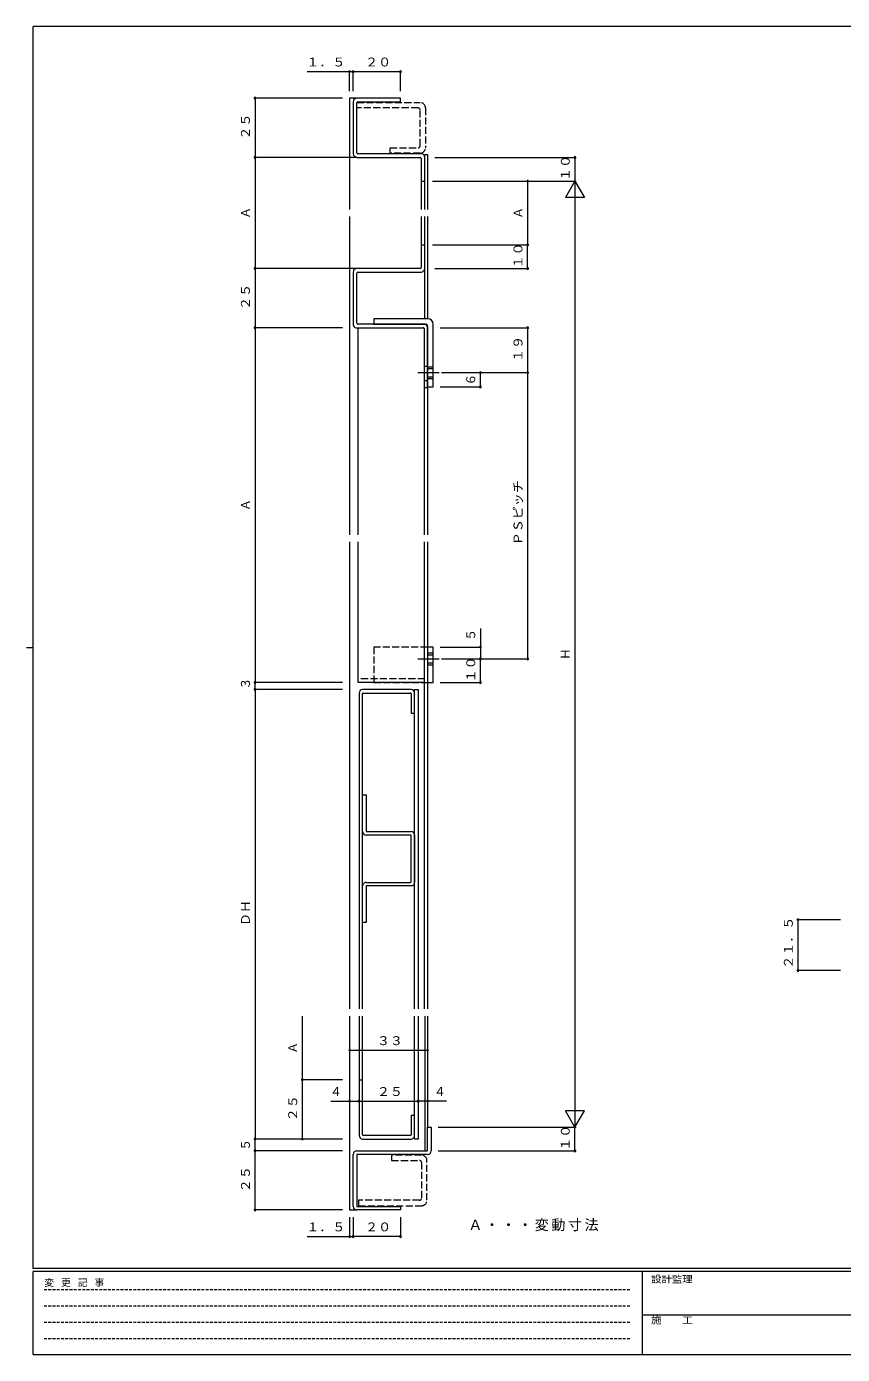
# Model space of a CAD drawing. Units: millimetres on the paper. Extents: x -420 to 373, y -297 to 267.
# Drawn here: x -420 to -75, y -297 to 264 of the extents above; entities that cross this region are included whole.
import ezdxf
from ezdxf.enums import TextEntityAlignment as Align

# ---------------------------------------------------------------- set-up
doc = ezdxf.new("R2010")
doc.units = ezdxf.units.MM
for name, pattern in [('CHAIN2', [12, 9, -1, 1, -1]), ('DASHED1', [1.8, 1.2, -0.6]), ('DASHED3', [4, 3, -1])]:
    doc.linetypes.add(name, pattern=pattern)
for name, color, linetype, lineweight in [('0-1_USER1', 7, 'Continuous', 9), ('0-3_YKK_11', 7, 'Continuous', 9), ('0-4_YKK_12', 2, 'Continuous', 9), ('0-6_YKK_13', 4, 'DASHED3', 9), ('0-7_YKK_D', 6, 'Continuous', 9)]:
    doc.layers.add(name, color=color, linetype=linetype, lineweight=lineweight)
doc.layers.add('0-2_YKK_ZWAK', color=3, linetype='Continuous')
doc.styles.add('ＭＳ ゴシック', font='')
doc.styles.get('ＭＳ ゴシック').set_extended_font_data('MS Gothic')

msp = doc.modelspace()

# ---------------------------------------------------------------- linework, layer by layer
at = {"layer": '0-1_USER1'}
for p, q in [((-417.7, -260.6), (-417.7, 264.4)), ((352.3, 264.4), (-417.7, 264.4)), ((-420.5, 1.9), (-417.7, 1.9)), ((352.3, -260.6), (-417.7, -260.6)), ((-417.7, -297), (-417.7, -262)), ((314.5, -262), (-417.7, -262)), ((-160.1, -262), (-160.1, -297)), ((-160.1, -280.199), (-31.3, -280.199)), ((-417.7, -297), (314.5, -297))]:
    msp.add_line(p, q, dxfattribs=at)
at = {"layer": '0-1_USER1', "linetype": 'DASHED1'}
for p, q in [((-413.101, -269.512), (-164.909, -269.512)), ((-413.101, -276.441), (-164.909, -276.441)), ((-413.101, -283.37), (-164.909, -283.37)), ((-413.101, -290.298), (-164.909, -290.298))]:
    msp.add_line(p, q, dxfattribs=at)
at = {"layer": '0-3_YKK_11'}
for p, q in [((-282.332, 232.581), (-282.332, 210.581)), ((-262.332, 234.081), (-281.132, 234.081)), ((-280.832, 210.981), (-280.832, 232.181)), ((-280.432, 232.581), (-262.332, 232.581)), ((-262.332, 232.581), (-262.332, 234.081)), ((-280.832, 209.081), (-253.932, 209.081)), ((-253.232, 210.581), (-280.432, 210.581)), ((-253.532, 208.681), (-253.532, 187.081)), ((-252.032, 187.081), (-252.032, 209.081)), ((-253.532, 199.081), (-252.032, 199.081)), ((-253.532, 184.081), (-253.532, 162.481)), ((-252.032, 162.081), (-252.032, 184.081)), ((-253.532, 172.081), (-252.032, 172.081)), ((-282.332, 160.581), (-282.332, 138.281)), ((-253.932, 162.081), (-281.132, 162.081)), ((-280.832, 138.981), (-280.832, 160.181)), ((-280.432, 160.581), (-253.532, 160.581)), ((-281.132, 137.081), (-252.732, 137.081)), ((-252.032, 138.581), (-280.432, 138.581)), ((-273.532, 138.581), (-251.632, 138.581)), ((-252.332, 136.681), (-252.332, 111.781)), ((-250.832, 137.781), (-250.832, 112.081)), ((-248.532, 112.081), (-248.532, 138.581)), ((-250.862, 112.081), (-248.532, 112.081)), ((-257.832, -15.919), (-278.332, -15.919)), ((-279.832, -17.419), (-279.832, -150.919)), ((-278.332, -150.919), (-278.332, -17.619)), ((-278.132, -17.419), (-258.032, -17.419)), ((-257.832, -17.619), (-257.832, -25.919)), ((-256.332, -25.919), (-256.332, -17.419)), ((-257.832, -25.919), (-256.332, -25.919)), ((-278.332, -60.419), (-276.832, -60.419)), ((-278.332, -75.919), (-278.332, -60.419)), ((-276.832, -60.419), (-276.832, -75.719)), ((-258.032, -77.419), (-276.832, -77.419)), ((-276.632, -75.919), (-257.832, -75.919)), ((-257.832, -97.219), (-257.832, -77.619)), ((-256.332, -77.419), (-256.332, -97.419)), ((-278.332, -114.419), (-278.332, -98.919)), ((-276.832, -97.419), (-258.032, -97.419)), ((-276.832, -99.119), (-276.832, -114.419)), ((-257.832, -98.919), (-276.632, -98.919)), ((-276.832, -114.419), (-278.332, -114.419)), ((-279.832, -153.919), (-279.832, -204.419)), ((-278.332, -204.219), (-278.332, -153.919)), ((-279.832, -180.919), (-278.332, -180.919)), ((-257.832, -195.919), (-257.832, -204.219)), ((-256.332, -195.919), (-257.832, -195.919)), ((-256.332, -204.419), (-256.332, -195.919)), ((-250.832, -210.919), (-250.832, -200.919)), ((-250.832, -200.919), (-249.332, -200.919)), ((-249.332, -200.919), (-249.332, -210.919)), ((-278.332, -205.919), (-257.832, -205.919)), ((-258.032, -204.419), (-278.132, -204.419)), ((-282.332, -234.419), (-282.332, -212.419)), ((-280.832, -210.919), (-250.832, -210.919)), ((-280.832, -212.419), (-280.832, -234.419)), ((-250.832, -212.419), (-280.832, -212.419)), ((-280.832, -234.419), (-262.332, -234.419)), ((-262.332, -234.419), (-262.332, -235.919)), ((-262.332, -235.919), (-280.832, -235.919))]:
    msp.add_line(p, q, dxfattribs=at)
at = {"layer": '0-3_YKK_11', "linetype": 'CHAIN2'}
msp.add_line((-254.932, 118.081), (-244.432, 118.081), dxfattribs=at)
at = {"layer": '0-3_YKK_11', "linetype": 'DASHED3'}
for p, q in [((-252.032, 120.781), (-250.832, 120.781)), ((-250.832, 120.581), (-248.532, 120.581)), ((-250.832, 119.781), (-248.532, 119.781)), ((-252.032, 114.781), (-250.832, 114.781)), ((-250.832, 116.381), (-248.532, 116.381)), ((-250.832, 115.581), (-248.532, 115.581)), ((-273.532, -12.919), (-250.832, -12.919))]:
    msp.add_line(p, q, dxfattribs=at)
at = {"layer": '0-3_YKK_11'}
for points in [[(-250.832, 140.881), (-273.532, 140.881), (-273.532, 138.581)], [(-252.332, 111.781), (-250.832, 111.781), (-250.832, 137.081)]]:
    msp.add_lwpolyline(points, dxfattribs=at)
for centre, radius, start, end in [((-280.842, 232.621), 1.488, 101.14098, 181.53897), ((-280.432, 232.181), 0.4, 90, 180), ((-280.572, 210.841), 1.776, 188.33298, 261.66699), ((-280.432, 210.981), 0.4, 180, 270), ((-253.932, 208.681), 0.4, 0, 90), ((-253.522, 209.121), 1.488, 358.46098, 78.85898), ((-280.842, 160.621), 1.488, 101.14099, 181.53899), ((-280.432, 160.181), 0.4, 90, 180), ((-253.932, 162.481), 0.4, 270, 0), ((-253.792, 162.341), 1.776, 278.33298, 351.66699), ((-250.832, 138.581), 2.3, 0, 90), ((-281.132, 138.281), 1.2, 180, 270), ((-280.432, 138.981), 0.4, 180, 270), ((-252.732, 136.681), 0.4, 0, 90), ((-252.322, 137.121), 1.488, 358.46098, 78.85899), ((-251.632, 137.781), 0.8, 0, 90), ((-278.332, -17.419), 1.5, 90, 180), ((-257.832, -17.419), 1.5, 0, 90), ((-278.132, -17.619), 0.2, 90, 180), ((-258.032, -17.619), 0.2, 0.00098, 90), ((-276.832, -75.919), 1.5, 180, 270), ((-276.632, -75.719), 0.2, 180, 270), ((-258.032, -77.619), 0.2, 0.00099, 90), ((-257.832, -77.419), 1.5, 0, 90), ((-276.832, -98.919), 1.5, 90, 180), ((-276.632, -99.119), 0.2, 90, 180), ((-258.032, -97.219), 0.2, 270, 359.99898), ((-257.832, -97.419), 1.5, 270, 0), ((-278.332, -204.419), 1.5, 180, 270), ((-278.132, -204.219), 0.2, 180, 270), ((-258.032, -204.219), 0.2, 270, 0), ((-257.832, -204.419), 1.5, 270, 0), ((-280.832, -212.419), 1.5, 90, 180), ((-250.832, -210.919), 1.5, 270, 0), ((-280.832, -234.419), 1.5, 180, 270)]:
    msp.add_arc(centre, radius, start, end, dxfattribs=at)
at = {"layer": '0-4_YKK_12'}
for p, q in [((-281.132, 234.081), (-283.832, 234.081)), ((-283.832, 234.081), (-283.832, 187.081)), ((-252.032, 210.281), (-250.832, 210.281)), ((-252.032, 187.081), (-252.032, 210.281)), ((-250.832, 210.281), (-250.832, 187.081)), ((-283.832, 184.081), (-283.832, 49.581)), ((-252.032, 140.881), (-252.032, 184.081)), ((-250.832, 184.081), (-250.832, 140.881)), ((-252.332, 112.081), (-252.332, 49.581)), ((-250.832, 112.081), (-250.832, 49.581)), ((-283.832, 46.581), (-283.832, -150.919)), ((-252.332, 46.581), (-252.332, -150.919)), ((-250.832, 46.581), (-250.832, -150.919)), ((-256.332, -15.919), (-254.832, -15.919)), ((-256.332, -150.919), (-256.332, -15.919)), ((-254.832, -15.919), (-254.832, -150.919)), ((-283.832, -153.919), (-283.832, -235.919)), ((-256.332, -205.919), (-256.332, -153.919)), ((-254.832, -153.919), (-254.832, -205.919)), ((-252.032, -153.919), (-252.032, -210.919)), ((-250.832, -153.919), (-250.832, -200.919)), ((-254.832, -205.919), (-256.332, -205.919)), ((-283.832, -235.919), (-281.432, -235.919))]:
    msp.add_line(p, q, dxfattribs=at)
at = {"layer": '0-6_YKK_13'}
for p, q in [((-280.732, 229.981), (-280.732, 232.281)), ((-280.732, 232.281), (-254.032, 232.281)), ((-254.832, 229.981), (-280.732, 229.981)), ((-254.032, 213.981), (-254.032, 229.181)), ((-251.732, 229.981), (-251.732, 213.181)), ((-266.732, 213.181), (-254.832, 213.181)), ((-266.732, 210.881), (-266.732, 213.181)), ((-254.032, 210.881), (-266.732, 210.881)), ((-250.832, 2.081), (-273.532, 2.081)), ((-273.532, 2.081), (-273.532, -12.919)), ((-250.832, -0.419), (-248.532, -0.419)), ((-250.832, -1.219), (-248.532, -1.219)), ((-250.832, -4.619), (-248.532, -4.619)), ((-250.832, -5.419), (-248.532, -5.419)), ((-252.032, -11.419), (-280.232, -11.419)), ((-266.132, -212.719), (-266.132, -215.019)), ((-253.432, -212.719), (-266.132, -212.719)), ((-266.132, -215.019), (-254.232, -215.019)), ((-253.432, -215.819), (-253.432, -231.019)), ((-251.132, -231.819), (-251.132, -215.019)), ((-280.132, -231.819), (-280.132, -234.119)), ((-254.232, -231.819), (-280.132, -231.819)), ((-280.132, -234.119), (-253.432, -234.119))]:
    msp.add_line(p, q, dxfattribs=at)
at = {"layer": '0-6_YKK_13', "linetype": 'Continuous'}
for p, q in [((-280.232, 49.581), (-280.232, 137.081)), ((-280.232, -12.919), (-280.232, 46.581)), ((-248.532, 2.081), (-250.832, 2.081)), ((-250.832, 2.081), (-250.832, -12.919)), ((-248.532, -12.919), (-248.532, 2.081)), ((-252.032, -12.919), (-280.232, -12.919)), ((-250.832, -12.919), (-248.532, -12.919))]:
    msp.add_line(p, q, dxfattribs=at)
at = {"layer": '0-6_YKK_13', "linetype": 'CHAIN2'}
msp.add_line((-254.932, -2.919), (-244.432, -2.919), dxfattribs=at)
at = {"layer": '0-6_YKK_13'}
for centre, radius, start, end in [((-254.032, 229.981), 2.3, 0, 90), ((-254.832, 229.181), 0.8, 0, 90), ((-254.832, 213.981), 0.8, 270, 0), ((-254.032, 213.181), 2.3, 270, 0), ((-253.432, -215.019), 2.3, 0, 90), ((-254.232, -215.819), 0.8, 0, 90), ((-254.232, -231.019), 0.8, 270, 0), ((-253.432, -231.819), 2.3, 270, 0)]:
    msp.add_arc(centre, radius, start, end, dxfattribs=at)
at = {"layer": '0-7_YKK_D'}
for p, q in [((-301.732, 245.331), (-282.332, 245.331)), ((-283.832, 237.081), (-283.832, 245.831)), ((-282.332, 237.081), (-282.332, 245.831)), ((-282.332, 237.081), (-282.332, 245.831)), ((-282.332, 245.331), (-262.332, 245.331)), ((-262.332, 237.081), (-262.332, 245.831)), ((-286.832, 234.081), (-324.332, 234.081)), ((-323.832, 234.081), (-323.832, 209.081)), ((-286.832, 209.081), (-324.332, 209.081)), ((-280.832, 209.081), (-324.332, 209.081)), ((-323.832, 209.081), (-323.832, 162.081)), ((-247.832, 209.081), (-188.032, 209.081)), ((-248.832, 199.081), (-208.032, 199.081)), ((-247.832, 199.081), (-188.032, 199.081)), ((-247.832, 199.081), (-188.032, 199.081)), ((-208.532, 199.081), (-208.532, 172.081)), ((-188.532, 199.081), (-192.532, 192.153)), ((-188.532, 199.081), (-188.532, -200.919)), ((-184.532, 192.153), (-192.532, 192.153)), ((-248.832, 172.081), (-208.032, 172.081)), ((-247.832, 172.081), (-208.032, 172.081)), ((-208.532, 162.081), (-208.532, 172.081)), ((-286.832, 162.081), (-324.332, 162.081)), ((-281.132, 162.081), (-324.332, 162.081)), ((-323.832, 162.081), (-323.832, 137.081)), ((-247.832, 162.081), (-208.032, 162.081)), ((-286.832, 137.081), (-324.332, 137.081)), ((-286.832, 137.081), (-324.332, 137.081)), ((-323.832, 137.081), (-323.832, -12.919)), ((-245.532, 137.081), (-208.032, 137.081)), ((-208.532, 137.081), (-208.532, 118.081)), ((-244.432, 118.081), (-208.032, 118.081)), ((-244.432, 118.081), (-208.032, 118.081)), ((-244.432, 118.081), (-228.032, 118.081)), ((-228.532, 112.081), (-228.532, 118.081)), ((-208.532, 118.081), (-208.532, -2.919)), ((-245.532, 112.081), (-228.032, 112.081)), ((-228.532, 9.981), (-228.532, -2.919)), ((-245.532, 2.081), (-228.032, 2.081)), ((-244.432, -2.919), (-208.032, -2.919)), ((-244.432, -2.919), (-228.032, -2.919)), ((-244.432, -2.919), (-228.032, -2.919)), ((-228.532, -12.919), (-228.532, -2.919)), ((-286.832, -12.919), (-324.332, -12.919)), ((-286.832, -12.919), (-324.332, -12.919)), ((-286.832, -15.919), (-324.332, -15.919)), ((-286.832, -15.919), (-324.332, -15.919)), ((-323.832, -15.919), (-323.832, -12.919)), ((-323.832, -15.919), (-323.832, -205.919)), ((-245.532, -12.919), (-228.032, -12.919)), ((-76.19, -113.199), (-94.69, -113.199)), ((-94.19, -113.199), (-94.19, -134.699)), ((-76.19, -134.699), (-94.69, -134.699)), ((-303.832, -180.919), (-303.832, -153.919)), ((-283.832, -168.423), (-250.832, -168.423)), ((-286.832, -180.919), (-304.332, -180.919)), ((-286.832, -180.919), (-304.332, -180.919)), ((-303.832, -205.919), (-303.832, -180.919)), ((-291.732, -189.928), (-279.832, -189.928)), ((-279.832, -189.928), (-254.832, -189.928)), ((-242.932, -189.928), (-254.832, -189.928)), ((-184.532, -193.991), (-192.532, -193.991)), ((-188.532, -200.919), (-192.532, -193.991)), ((-188.532, -200.919), (-184.532, -193.991)), ((-246.332, -200.919), (-188.032, -200.919)), ((-246.332, -200.919), (-188.032, -200.919)), ((-188.532, -210.919), (-188.532, -200.919)), ((-286.832, -205.919), (-324.332, -205.919)), ((-286.832, -205.919), (-324.332, -205.919)), ((-323.832, -210.919), (-323.832, -205.919)), ((-286.832, -205.919), (-304.332, -205.919)), ((-286.832, -210.919), (-324.332, -210.919)), ((-286.832, -210.919), (-324.332, -210.919)), ((-323.832, -235.919), (-323.832, -210.919)), ((-246.332, -210.919), (-188.032, -210.919)), ((-286.832, -235.919), (-324.332, -235.919)), ((-283.832, -238.919), (-283.832, -247.669)), ((-282.332, -238.919), (-282.332, -247.669)), ((-282.332, -238.919), (-282.332, -247.669)), ((-262.332, -238.919), (-262.332, -247.669)), ((-301.732, -247.169), (-282.332, -247.169)), ((-262.332, -247.169), (-282.332, -247.169))]:
    msp.add_line(p, q, dxfattribs=at)
msp.add_lwpolyline([(-188.532, 209.081), (-188.532, 199.081), (-184.532, 192.153)], dxfattribs=at)
for centre, start, end in [((-283.832, 245.331), 0, 180), ((-283.832, 245.331), 180, 0), ((-282.332, 245.331), 0, 180), ((-282.332, 245.331), 0, 180), ((-282.332, 245.331), 180, 0), ((-282.332, 245.331), 180, 0), ((-262.332, 245.331), 0, 180), ((-262.332, 245.331), 180, 0), ((-323.832, 234.081), 0, 180), ((-323.832, 234.081), 180, 0), ((-323.832, 209.081), 0, 180), ((-323.832, 209.081), 0, 180), ((-323.832, 209.081), 180, 0), ((-323.832, 209.081), 180, 0), ((-188.532, 209.081), 0, 180), ((-188.532, 209.081), 180, 0), ((-208.532, 199.081), 0, 180), ((-208.532, 199.081), 180, 0), ((-208.532, 172.081), 0, 180), ((-208.532, 172.081), 0, 180), ((-208.532, 172.081), 180, 0), ((-208.532, 172.081), 180, 0), ((-323.832, 162.081), 0, 180), ((-323.832, 162.081), 0, 180), ((-323.832, 162.081), 180, 0), ((-323.832, 162.081), 180, 0), ((-208.532, 162.081), 0, 180), ((-208.532, 162.081), 180, 0), ((-323.832, 137.081), 0, 180), ((-323.832, 137.081), 0, 180), ((-323.832, 137.081), 180, 0), ((-323.832, 137.081), 180, 0), ((-208.532, 137.081), 0, 180), ((-208.532, 137.081), 180, 0), ((-228.532, 118.081), 0, 180), ((-228.532, 118.081), 180, 0), ((-208.532, 118.081), 0, 180), ((-208.532, 118.081), 0, 180), ((-208.532, 118.081), 180, 0), ((-208.532, 118.081), 180, 0), ((-228.532, 112.081), 0, 180), ((-228.532, 112.081), 180, 0), ((-228.532, 2.081), 0, 180), ((-228.532, 2.081), 180, 0), ((-228.532, -2.919), 0, 180), ((-228.532, -2.919), 0, 180), ((-228.532, -2.919), 180, 0), ((-228.532, -2.919), 180, 0), ((-208.532, -2.919), 0, 180), ((-208.532, -2.919), 180, 0), ((-323.832, -12.919), 0, 180), ((-323.832, -12.919), 0, 180), ((-323.832, -12.919), 180, 0), ((-323.832, -12.919), 180, 0), ((-323.832, -15.919), 0, 180), ((-323.832, -15.919), 0, 180), ((-323.832, -15.919), 180, 0), ((-323.832, -15.919), 180, 0), ((-228.532, -12.919), 0, 180), ((-228.532, -12.919), 180, 0), ((-94.19, -113.199), 0, 180), ((-94.19, -113.199), 180, 0), ((-94.19, -134.699), 0, 180), ((-94.19, -134.699), 180, 0), ((-283.832, -168.423), 0, 180), ((-250.832, -168.423), 0, 180), ((-283.832, -168.423), 180, 0), ((-250.832, -168.423), 180, 0), ((-303.832, -180.919), 0, 180), ((-303.832, -180.919), 0, 180), ((-303.832, -180.919), 180, 0), ((-303.832, -180.919), 180, 0), ((-283.832, -189.928), 0, 180), ((-283.832, -189.928), 180, 0), ((-279.832, -189.928), 0, 180), ((-279.832, -189.928), 0, 180), ((-279.832, -189.928), 180, 0), ((-279.832, -189.928), 180, 0), ((-254.832, -189.928), 0, 180), ((-254.832, -189.928), 0, 180), ((-254.832, -189.928), 180, 0), ((-254.832, -189.928), 180, 0), ((-250.832, -189.928), 0, 180), ((-250.832, -189.928), 180, 0), ((-323.832, -205.919), 0, 180), ((-323.832, -205.919), 0, 180), ((-323.832, -205.919), 180, 0), ((-323.832, -205.919), 180, 0), ((-303.832, -205.919), 0, 180), ((-303.832, -205.919), 180, 0), ((-323.832, -210.919), 0, 180), ((-323.832, -210.919), 0, 180), ((-323.832, -210.919), 180, 0), ((-323.832, -210.919), 180, 0), ((-188.532, -210.919), 0, 180), ((-188.532, -210.919), 180, 0), ((-323.832, -235.919), 0, 180), ((-323.832, -235.919), 180, 0), ((-283.832, -247.169), 0, 180), ((-282.332, -247.169), 0, 180), ((-282.332, -247.169), 0, 180), ((-262.332, -247.169), 0, 180), ((-283.832, -247.169), 180, 0), ((-282.332, -247.169), 180, 0), ((-282.332, -247.169), 180, 0), ((-262.332, -247.169), 180, 0)]:
    msp.add_arc(centre, 0.375, start, end, dxfattribs=at)

# ---------------------------------------------------------------- texts
at = {"layer": '0-1_USER1', "style": 'ＭＳ ゴシック', "width": 1.1}
for s, p in [('設計監理', (-156.331, -267.533)), ('施\u3000\u3000工', (-156.331, -284.854))]:
    msp.add_text(s, height=2.933, dxfattribs=at).set_placement(p, align=Align.BOTTOM_LEFT)
at = {"layer": '0-1_USER1', "insert": (-412.986, -268.447), "char_height": 2.933, "attachment_point": 7, "style": 'ＭＳ ゴシック'}
msp.add_mtext('\\T1.16;変\\~更\\~記\\~事', dxfattribs=at)
at = {"layer": '0-2_YKK_ZWAK', "insert": (-233.651, -244.927), "char_height": 4.399, "attachment_point": 7, "style": 'ＭＳ ゴシック'}
msp.add_mtext('\\T1.17;Ａ・・・変動寸法', dxfattribs=at)
at = {"layer": '0-7_YKK_D', "color": 3, "style": 'ＭＳ ゴシック', "width": 1.1}
for s, p in [('１．５', (-302.155, 246.431)), ('２０', (-277.295, 246.431)), ('３３', (-272.295, -167.323)), ('２５', (-272.295, -188.828)), ('１．５', (-302.155, -246.069)), ('２０', (-277.295, -246.069))]:
    msp.add_text(s, height=3.666, dxfattribs=at).set_placement(p, align=Align.BOTTOM_LEFT)
for s, p in [('２５', (-324.932, 216.618)), ('１０', (-189.632, 199.118)), ('１０', (-209.632, 162.118)), ('２５', (-324.932, 144.618)), ('１９', (-209.632, 122.618)), ('ＰＳピッチ', (-209.632, 45.118)), ('１０', (-229.632, -12.882)), ('ＤＨ', (-324.932, -115.882)), ('２１．５', (-95.29, -133.912)), ('２５', (-304.932, -198.382)), ('１０', (-189.632, -210.882)), ('２５', (-324.932, -228.382))]:
    msp.add_text(s, height=3.666, rotation=90, dxfattribs=at).set_placement(p, align=Align.BOTTOM_LEFT)
at = {"layer": '0-7_YKK_D', "color": 3, "style": 'ＭＳ ゴシック'}
for s, p in [('Ａ', (-324.932, 183.118)), ('Ａ', (-209.632, 183.118)), ('６', (-229.632, 112.618)), ('Ａ', (-324.932, 59.618)), ('５', (-229.632, 4.718)), ('Ｈ', (-189.632, -3.382)), ('３', (-324.932, -15.882)), ('Ａ', (-304.932, -169.882)), ('５', (-324.932, -210.882))]:
    msp.add_text(s, height=3.666, rotation=90, dxfattribs=at).set_placement(p, align=Align.BOTTOM_LEFT)
for p in [(-292.155, -188.828), (-248.195, -188.828)]:
    msp.add_text('４', height=3.666, dxfattribs=at).set_placement(p, align=Align.BOTTOM_LEFT)

doc.saveas('drawing.dxf')
